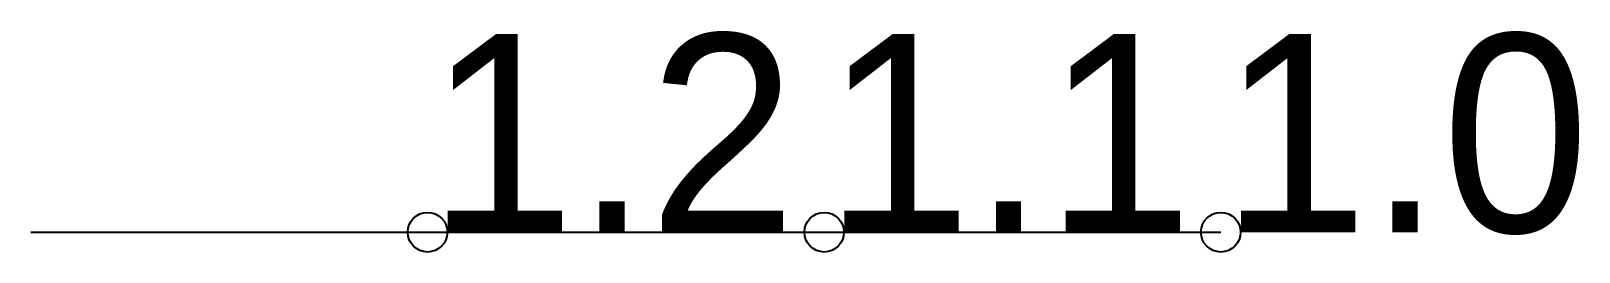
# Model space of a CAD drawing. Header units: millimetres. Extents: x 0 to 7.81, y -0.1 to 1.01.
import ezdxf

# ---------------------------------------------------------------- set-up
doc = ezdxf.new("R2010")
doc.units = ezdxf.units.MM
doc.linetypes.add('DASH', pattern=[0.6, 0.3, -0.3])

msp = doc.modelspace()

# ---------------------------------------------------------------- linework, layer by layer
at = {"layer": 'Shots', "color": 1}
for p, q in [((0, 0), (2, 0)), ((2, 0), (4, 0)), ((4, 0), (6, 0))]:
    msp.add_line(p, q, dxfattribs=at)
for centre in [(2, 0), (4, 0), (6, 0)]:
    msp.add_circle(centre, 0.1, dxfattribs=at)
at = {"layer": 'XSect', "color": 1, "linetype": 'DASH'}
msp.add_line((0, 0), (0, 0), dxfattribs=at)

# ---------------------------------------------------------------- texts
at = {"layer": 'Label'}
for s, p in [('1.2', (2, 0)), ('1.0', (6, 0)), ('1.1', (4, 0))]:
    msp.add_text(s, height=1, dxfattribs=at).set_placement(p)

doc.saveas('drawing.dxf')
